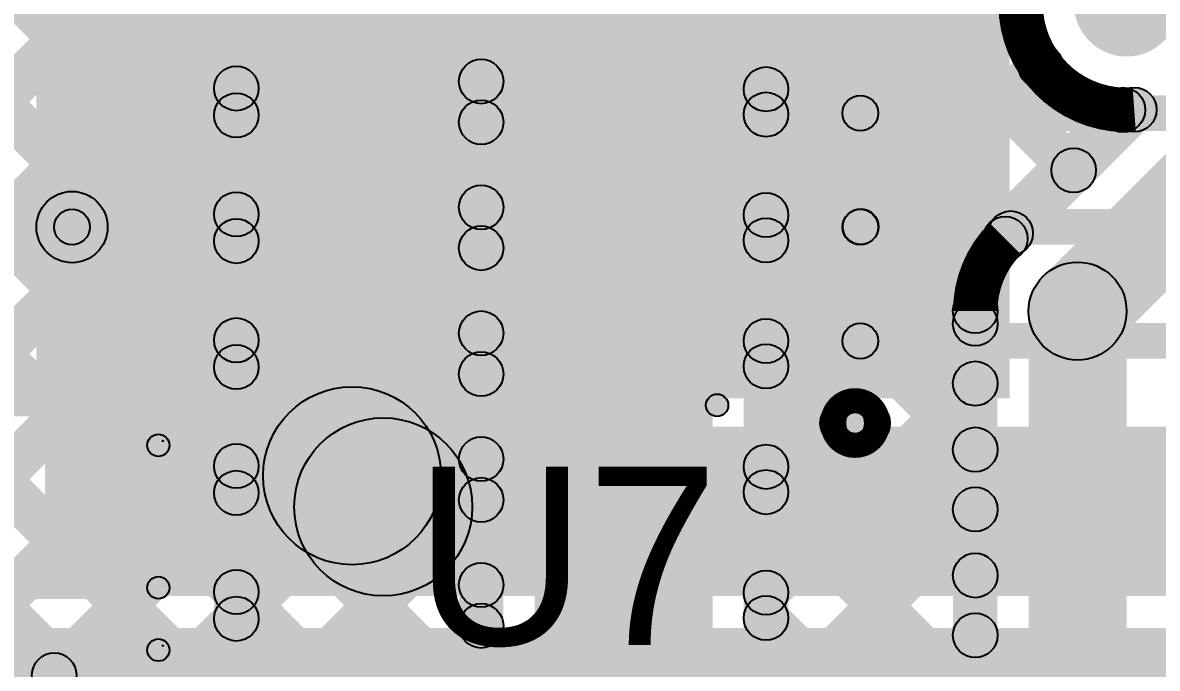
# Model space of a CAD drawing. Header units: millimetres. Extents: x -0.08 to 5.25, y -0.08 to 2.73.
# Drawn here: x 0.8 to 1.0549, y 0.5857 to 0.7308 of the extents above; entities that cross this region are included whole.
import ezdxf

# ---------------------------------------------------------------- set-up
doc = ezdxf.new("R2010")
doc.units = ezdxf.units.MM
doc.header["$MEASUREMENT"] = 0
for name, color, linetype in [('BottomLayer', 5, 'Continuous'), ('TopLayer', 1, 'Continuous'), ('TopOverlay', 2, 'Continuous'), ('TopPaste', 8, 'Continuous'), ('TopSolder', 216, 'Continuous'), ('ViaHoleLayer', 16, 'Continuous')]:
    doc.layers.add(name, color=color, linetype=linetype)

# ---------------------------------------------------------------- blocks, each defined once
blk = doc.blocks.new('16HTSSOP_20')
at = {"layer": 'TopLayer'}
for points in [[(-0.08465, 0.08071), (-0.1437, 0.08071), (-0.1437, 0.09843), (-0.08465, 0.09843)], [(0.06693, -0.09843), (-0.06693, -0.09843), (-0.06693, 0.09843), (0.06693, 0.09843)], [(-0.08465, 0.05512), (-0.1437, 0.05512), (-0.1437, 0.07283), (-0.08465, 0.07283)], [(-0.08465, 0.02953), (-0.1437, 0.02953), (-0.1437, 0.04724), (-0.08465, 0.04724)], [(-0.08465, 0.00394), (-0.1437, 0.00394), (-0.1437, 0.02165), (-0.08465, 0.02165)]]:
    blk.add_hatch(color=1, dxfattribs=at).paths.add_polyline_path(points)
at = {"layer": 'TopOverlay'}
h = blk.add_hatch(color=2, dxfattribs=at)
edge = h.paths.add_edge_path()
edge.add_arc((-0.11583, 0.108), 0.005, 0, 360)
h = blk.add_hatch(color=2, dxfattribs=at)
edge = h.paths.add_edge_path()
edge.add_arc((-0.11017, 0.108), 0.005, 0, 360)
h = blk.add_hatch(color=2, dxfattribs=at)
edge = h.paths.add_edge_path()
edge.add_arc((-0.082, 0.104), 0.0025, 0, 360)
blk.add_hatch(color=2, dxfattribs=at).paths.add_polyline_path([(0.091, 0.1065), (0.091, 0.1015), (-0.082, 0.1015), (-0.082, 0.1065)])
at = {"layer": 'TopPaste'}
for points in [[(-0.08465, 0.08071), (-0.1437, 0.08071), (-0.1437, 0.09843), (-0.08465, 0.09843)], [(0.06693, -0.09843), (-0.06693, -0.09843), (-0.06693, 0.09843), (0.06693, 0.09843)], [(-0.08465, 0.05512), (-0.1437, 0.05512), (-0.1437, 0.07283), (-0.08465, 0.07283)], [(-0.08465, 0.02953), (-0.1437, 0.02953), (-0.1437, 0.04724), (-0.08465, 0.04724)], [(-0.08465, 0.00394), (-0.1437, 0.00394), (-0.1437, 0.02165), (-0.08465, 0.02165)]]:
    blk.add_hatch(color=8, dxfattribs=at).paths.add_polyline_path(points)
at = {"layer": 'TopSolder'}
for points in [[(-0.08065, 0.07671), (-0.1477, 0.07671), (-0.1477, 0.10243), (-0.08065, 0.10243)], [(0.07093, -0.10243), (-0.07093, -0.10243), (-0.07093, 0.10243), (0.07093, 0.10243)], [(-0.08065, 0.05112), (-0.1477, 0.05112), (-0.1477, 0.07683), (-0.08065, 0.07683)], [(-0.08065, 0.02553), (-0.1477, 0.02553), (-0.1477, 0.05124), (-0.08065, 0.05124)], [(-0.08065, -0.00006), (-0.1477, -0.00006), (-0.1477, 0.02565), (-0.08065, 0.02565)]]:
    blk.add_hatch(color=216, dxfattribs=at).paths.add_polyline_path(points)
at = {"layer": 'TopOverlay', "const_width": 0.01}
blk.add_lwpolyline([(-0.11017, 0.108, 1), (-0.11583, 0.108, 1)], format="xyb", close=True, dxfattribs=at)
at = {"layer": 'TopOverlay'}
for centre, radius in [((-0.11583, 0.108), 0.005), ((-0.11017, 0.108), 0.005), ((-0.082, 0.104), 0.0025)]:
    blk.add_circle(centre, radius, dxfattribs=at)
blk = doc.blocks.new('R__0402_24')
at = {"layer": 'TopLayer'}
for points in [[(-0.0275, -0.0125), (-0.0275, 0.0125), (-0.0095, 0.0125), (-0.0095, -0.0125)], [(0.0095, -0.0125), (0.0095, 0.0125), (0.0275, 0.0125), (0.0275, -0.0125)]]:
    blk.add_hatch(color=1, dxfattribs=at).paths.add_polyline_path(points)
at = {"layer": 'TopOverlay'}
h = blk.add_hatch(color=2, dxfattribs=at)
edge = h.paths.add_edge_path()
edge.add_arc((-0.031, 0.016), 0.0025, 0, 360)
h = blk.add_hatch(color=2, dxfattribs=at)
edge = h.paths.add_edge_path()
edge.add_arc((-0.031, 0.016), 0.0025, 0, 360)
for points in [[(0.031, 0.0185), (0.031, 0.0135), (-0.031, 0.0135), (-0.031, 0.0185)], [(-0.0335, 0.016), (-0.0285, 0.016), (-0.0285, -0.016), (-0.0335, -0.016)], [(0.0285, 0.016), (0.0335, 0.016), (0.0335, -0.016), (0.0285, -0.016)], [(0.031, -0.0135), (0.031, -0.0185), (-0.031, -0.0185), (-0.031, -0.0135)], [(0.032, -0.01694), (0.032, -0.01706), (-0.032, -0.01706), (-0.032, -0.01694)]]:
    blk.add_hatch(color=2, dxfattribs=at).paths.add_polyline_path(points)
h = blk.add_hatch(color=2, dxfattribs=at)
edge = h.paths.add_edge_path()
edge.add_arc((0.031, 0.016), 0.0025, 0, 360)
h = blk.add_hatch(color=2, dxfattribs=at)
edge = h.paths.add_edge_path()
edge.add_arc((0.031, 0.016), 0.0025, 0, 360)
h = blk.add_hatch(color=2, dxfattribs=at)
edge = h.paths.add_edge_path()
edge.add_arc((-0.031, -0.016), 0.0025, 0, 360)
h = blk.add_hatch(color=2, dxfattribs=at)
edge = h.paths.add_edge_path()
edge.add_arc((-0.031, -0.016), 0.0025, 0, 360)
h = blk.add_hatch(color=2, dxfattribs=at)
edge = h.paths.add_edge_path()
edge.add_arc((0.031, -0.016), 0.0025, 0, 360)
h = blk.add_hatch(color=2, dxfattribs=at)
edge = h.paths.add_edge_path()
edge.add_arc((0.031, -0.016), 0.0025, 0, 360)
h = blk.add_hatch(color=2, dxfattribs=at)
edge = h.paths.add_edge_path()
edge.add_arc((-0.032, -0.017), 0.0000635, 0, 360)
h = blk.add_hatch(color=2, dxfattribs=at)
edge = h.paths.add_edge_path()
edge.add_arc((0.032, -0.017), 0.0000635, 0, 360)
at = {"layer": 'TopPaste'}
for points in [[(-0.0275, -0.0125), (-0.0275, 0.0125), (-0.0095, 0.0125), (-0.0095, -0.0125)], [(0.0095, -0.0125), (0.0095, 0.0125), (0.0275, 0.0125), (0.0275, -0.0125)]]:
    blk.add_hatch(color=8, dxfattribs=at).paths.add_polyline_path(points)
at = {"layer": 'TopSolder'}
for points in [[(-0.0315, -0.0165), (-0.0315, 0.0165), (-0.0055, 0.0165), (-0.0055, -0.0165)], [(0.0055, -0.0165), (0.0055, 0.0165), (0.0315, 0.0165), (0.0315, -0.0165)]]:
    blk.add_hatch(color=216, dxfattribs=at).paths.add_polyline_path(points)
at = {"layer": 'TopOverlay'}
for centre, radius in [((-0.031, 0.016), 0.0025), ((-0.031, 0.016), 0.0025), ((0.031, 0.016), 0.0025), ((0.031, 0.016), 0.0025), ((-0.031, -0.016), 0.0025), ((-0.031, -0.016), 0.0025), ((0.031, -0.016), 0.0025), ((0.031, -0.016), 0.0025), ((-0.032, -0.017), 0.0000635), ((0.032, -0.017), 0.0000635)]:
    blk.add_circle(centre, radius, dxfattribs=at)
blk = doc.blocks.new('R__0402_25')
at = {"layer": 'TopLayer'}
for points in [[(-0.0275, -0.0125), (-0.0275, 0.0125), (-0.0095, 0.0125), (-0.0095, -0.0125)], [(0.0095, -0.0125), (0.0095, 0.0125), (0.0275, 0.0125), (0.0275, -0.0125)]]:
    blk.add_hatch(color=1, dxfattribs=at).paths.add_polyline_path(points)
at = {"layer": 'TopOverlay'}
h = blk.add_hatch(color=2, dxfattribs=at)
edge = h.paths.add_edge_path()
edge.add_arc((-0.031, 0.016), 0.0025, 0, 360)
h = blk.add_hatch(color=2, dxfattribs=at)
edge = h.paths.add_edge_path()
edge.add_arc((-0.031, 0.016), 0.0025, 0, 360)
for points in [[(0.031, 0.0185), (0.031, 0.0135), (-0.031, 0.0135), (-0.031, 0.0185)], [(-0.0335, 0.016), (-0.0285, 0.016), (-0.0285, -0.016), (-0.0335, -0.016)], [(0.0285, 0.016), (0.0335, 0.016), (0.0335, -0.016), (0.0285, -0.016)], [(0.031, -0.0135), (0.031, -0.0185), (-0.031, -0.0185), (-0.031, -0.0135)], [(0.032, -0.01694), (0.032, -0.01706), (-0.032, -0.01706), (-0.032, -0.01694)]]:
    blk.add_hatch(color=2, dxfattribs=at).paths.add_polyline_path(points)
h = blk.add_hatch(color=2, dxfattribs=at)
edge = h.paths.add_edge_path()
edge.add_arc((0.031, 0.016), 0.0025, 0, 360)
h = blk.add_hatch(color=2, dxfattribs=at)
edge = h.paths.add_edge_path()
edge.add_arc((0.031, 0.016), 0.0025, 0, 360)
h = blk.add_hatch(color=2, dxfattribs=at)
edge = h.paths.add_edge_path()
edge.add_arc((-0.031, -0.016), 0.0025, 0, 360)
h = blk.add_hatch(color=2, dxfattribs=at)
edge = h.paths.add_edge_path()
edge.add_arc((-0.031, -0.016), 0.0025, 0, 360)
h = blk.add_hatch(color=2, dxfattribs=at)
edge = h.paths.add_edge_path()
edge.add_arc((0.031, -0.016), 0.0025, 0, 360)
h = blk.add_hatch(color=2, dxfattribs=at)
edge = h.paths.add_edge_path()
edge.add_arc((0.031, -0.016), 0.0025, 0, 360)
h = blk.add_hatch(color=2, dxfattribs=at)
edge = h.paths.add_edge_path()
edge.add_arc((-0.032, -0.017), 0.0000635, 0, 360)
h = blk.add_hatch(color=2, dxfattribs=at)
edge = h.paths.add_edge_path()
edge.add_arc((0.032, -0.017), 0.0000635, 0, 360)
at = {"layer": 'TopPaste'}
for points in [[(-0.0275, -0.0125), (-0.0275, 0.0125), (-0.0095, 0.0125), (-0.0095, -0.0125)], [(0.0095, -0.0125), (0.0095, 0.0125), (0.0275, 0.0125), (0.0275, -0.0125)]]:
    blk.add_hatch(color=8, dxfattribs=at).paths.add_polyline_path(points)
at = {"layer": 'TopSolder'}
for points in [[(-0.0315, -0.0165), (-0.0315, 0.0165), (-0.0055, 0.0165), (-0.0055, -0.0165)], [(0.0055, -0.0165), (0.0055, 0.0165), (0.0315, 0.0165), (0.0315, -0.0165)]]:
    blk.add_hatch(color=216, dxfattribs=at).paths.add_polyline_path(points)
at = {"layer": 'TopOverlay'}
for centre, radius in [((-0.031, 0.016), 0.0025), ((-0.031, 0.016), 0.0025), ((0.031, 0.016), 0.0025), ((0.031, 0.016), 0.0025), ((-0.031, -0.016), 0.0025), ((-0.031, -0.016), 0.0025), ((0.031, -0.016), 0.0025), ((0.031, -0.016), 0.0025), ((-0.032, -0.017), 0.0000635), ((0.032, -0.017), 0.0000635)]:
    blk.add_circle(centre, radius, dxfattribs=at)

msp = doc.modelspace()

# ---------------------------------------------------------------- hatches: boundary and pattern name
at = {"layer": 'BottomLayer'}
for points in [[(0.853, 0.54327), (0.843, 0.54327), (0.843, 1.35575), (0.853, 1.35575)], [(0.908, 0.56257), (0.898, 0.56257), (0.898, 1.22147), (0.908, 1.22147)], [(0.908, 0.56257), (0.898, 0.56257), (0.898, 1.22147), (0.908, 1.22147)], [(0.955, 0.56257), (0.915, 0.56257), (0.915, 1.22147), (0.955, 1.22147)], [(0.972, 0.56257), (0.962, 0.56257), (0.962, 1.19435), (0.972, 1.19435)], [(0.972, 0.56257), (0.962, 0.56257), (0.962, 1.19435), (0.972, 1.19435)], [(0.67146, 0.94206), (0.67854, 0.94913), (0.90654, 0.72113), (0.89946, 0.71406)], [(0.67146, 0.91377), (0.67854, 0.92084), (0.90654, 0.69284), (0.89946, 0.68577)], [(0.67146, 0.88549), (0.67854, 0.89256), (0.90654, 0.66456), (0.89946, 0.65749)], [(0.67146, 0.8572), (0.67854, 0.86427), (0.90654, 0.63627), (0.89946, 0.6292)], [(0.67146, 0.82892), (0.67854, 0.83599), (0.90654, 0.60799), (0.89946, 0.60092)], [(0.73989, 0.65138), (0.73282, 0.65845), (0.89946, 0.82509), (0.90654, 0.81802)], [(0.67146, 0.80063), (0.67854, 0.80771), (0.90654, 0.57971), (0.89946, 0.57263)], [(0.75403, 0.63723), (0.74696, 0.64431), (0.89946, 0.79681), (0.90654, 0.78974)], [(0.97054, 0.71232), (0.96346, 0.71939), (1.03194, 0.78786), (1.03901, 0.78079)], [(0.97054, 0.71232), (0.96346, 0.71939), (1.03194, 0.78786), (1.03901, 0.78079)], [(0.67146, 0.77235), (0.67854, 0.77942), (0.97426, 0.4837), (0.96718, 0.47663)], [(0.84446, 0.76906), (0.85154, 0.77613), (0.90654, 0.72113), (0.89946, 0.71406)], [(0.96346, 0.76319), (0.97054, 0.77026), (1.03964, 0.70116), (1.03257, 0.69409)], [(0.96346, 0.76319), (0.97054, 0.77026), (1.03964, 0.70116), (1.03256, 0.69409)], [(0.76817, 0.62309), (0.7611, 0.63016), (0.89946, 0.76853), (0.90654, 0.76145)], [(0.85154, 0.70645), (0.84446, 0.71353), (0.89946, 0.76853), (0.90654, 0.76145)], [(1.04478, 0.65822), (1.02922, 0.67378), (1.11041, 0.75497), (1.12597, 0.73941)], [(0.97054, 0.68403), (0.96346, 0.6911), (1.02635, 0.75399), (1.03342, 0.74692)], [(0.97054, 0.68403), (0.96346, 0.6911), (1.02635, 0.75399), (1.03342, 0.74692)], [(0.67146, 0.74407), (0.67854, 0.75114), (0.94597, 0.4837), (0.9389, 0.47663)], [(0.84446, 0.74077), (0.85154, 0.74784), (0.90654, 0.69284), (0.89946, 0.68577)], [(0.96346, 0.73491), (0.97054, 0.74198), (1.02549, 0.68702), (1.01842, 0.67995)], [(0.96346, 0.73491), (0.97054, 0.74198), (1.02549, 0.68702), (1.01842, 0.67995)], [(0.78232, 0.60895), (0.77525, 0.61602), (0.89946, 0.74024), (0.90654, 0.73317)], [(0.85154, 0.67817), (0.84446, 0.68524), (0.89946, 0.74024), (0.90654, 0.73317)], [(0.97054, 0.65575), (0.96346, 0.66282), (1.02519, 0.72455), (1.03227, 0.71748)], [(0.97054, 0.65575), (0.96346, 0.66282), (1.02519, 0.72455), (1.03226, 0.71748)], [(0.67146, 0.71578), (0.67854, 0.72285), (0.91769, 0.4837), (0.91062, 0.47663)], [(0.67146, 0.71273), (0.67854, 0.7198), (0.91464, 0.4837), (0.90757, 0.47663)], [(0.84446, 0.71249), (0.85154, 0.71956), (0.90654, 0.66456), (0.89946, 0.65749)], [(0.97054, 0.62746), (0.96346, 0.63454), (1.04367, 0.71474), (1.05074, 0.70767)], [(0.97054, 0.62746), (0.96346, 0.63454), (1.04367, 0.71474), (1.05074, 0.70767)], [(1.02427, 0.67873), (1.0172, 0.6858), (1.04619, 0.71479), (1.05326, 0.70772)], [(1.02427, 0.67873), (1.0172, 0.6858), (1.04619, 0.71479), (1.05326, 0.70772)], [(0.79646, 0.59481), (0.78939, 0.60188), (0.89946, 0.71196), (0.90654, 0.70489)], [(0.85154, 0.64989), (0.84446, 0.65696), (0.89946, 0.71196), (0.90654, 0.70489)], [(0.96346, 0.70662), (0.97054, 0.7137), (1.01754, 0.6667), (1.01046, 0.65962)], [(0.96346, 0.70662), (0.97054, 0.71369), (1.01754, 0.66669), (1.01046, 0.65962)], [(0.84446, 0.6842), (0.85154, 0.69127), (0.90654, 0.63627), (0.89946, 0.6292)], [(0.8106, 0.58067), (0.80353, 0.58774), (0.89946, 0.68367), (0.90654, 0.6766)], [(0.85154, 0.6216), (0.84446, 0.62867), (0.89946, 0.68367), (0.90654, 0.6766)], [(0.96346, 0.67834), (0.97054, 0.68541), (1.01754, 0.63841), (1.01046, 0.63134)], [(0.96346, 0.67834), (0.97054, 0.68541), (1.01754, 0.63841), (1.01046, 0.63134)], [(1.019, 0.56873), (1.009, 0.56873), (1.009, 0.666), (1.019, 0.666)], [(1.019, 0.56873), (1.009, 0.56873), (1.009, 0.666), (1.019, 0.666)], [(1.048, 0.56257), (1.026, 0.56257), (1.026, 0.666), (1.048, 0.666)], [(0.84446, 0.65592), (0.85154, 0.66299), (0.90654, 0.60799), (0.89946, 0.60092)], [(0.82474, 0.56652), (0.81767, 0.5736), (0.89946, 0.65539), (0.90654, 0.64832)], [(0.85154, 0.59332), (0.84446, 0.60039), (0.89946, 0.65539), (0.90654, 0.64832)], [(0.96346, 0.65006), (0.97054, 0.65713), (1.01754, 0.61013), (1.01046, 0.60306)], [(0.96346, 0.65006), (0.97054, 0.65713), (1.01754, 0.61013), (1.01046, 0.60306)], [(0.97054, 0.59918), (0.96346, 0.60625), (1.01046, 0.65325), (1.01754, 0.64618)], [(0.97054, 0.59918), (0.96346, 0.60625), (1.01046, 0.65325), (1.01754, 0.64618)], [(0.84446, 0.62763), (0.85154, 0.6347), (0.90654, 0.5797), (0.89946, 0.57263)], [(0.83889, 0.55238), (0.83181, 0.55945), (0.89946, 0.6271), (0.90654, 0.62003)], [(0.85154, 0.56503), (0.84446, 0.5721), (0.89946, 0.6271), (0.90654, 0.62003)], [(0.96346, 0.62177), (0.97054, 0.62884), (1.01754, 0.58184), (1.01046, 0.57477)], [(0.96346, 0.62177), (0.97054, 0.62884), (1.01754, 0.58184), (1.01046, 0.57477)], [(0.97054, 0.5709), (0.96346, 0.57797), (1.01046, 0.62497), (1.01754, 0.6179)], [(0.97054, 0.5709), (0.96346, 0.57797), (1.01046, 0.62497), (1.01754, 0.6179)], [(0.84446, 0.59935), (0.85154, 0.60642), (0.97426, 0.4837), (0.96718, 0.47663)], [(0.96346, 0.59349), (0.97054, 0.60056), (1.08739, 0.4837), (1.08032, 0.47663)], [(0.96346, 0.59349), (0.97054, 0.60056), (1.08739, 0.4837), (1.08032, 0.47663)], [(0.85303, 0.53824), (0.84596, 0.54531), (0.89946, 0.59882), (0.90654, 0.59175)], [(0.85303, 0.53824), (0.84596, 0.54531), (0.89946, 0.59882), (0.90654, 0.59175)], [(0.9096, 0.48167), (0.90252, 0.48874), (1.01046, 0.59668), (1.01754, 0.58961)], [(0.9096, 0.48167), (0.90252, 0.48874), (1.01046, 0.59668), (1.01754, 0.58961)]]:
    msp.add_hatch(color=5, dxfattribs=at).paths.add_polyline_path(points)
h = msp.add_hatch(color=5, dxfattribs=at)
edge = h.paths.add_edge_path()
edge.add_arc((1.048, 0.735), 0.01181, 0, 360)
h = msp.add_hatch(color=5, dxfattribs=at)
edge = h.paths.add_edge_path()
edge.add_arc((1.02873, 0.72101), 0.005, 0, 360)
h = msp.add_hatch(color=5, dxfattribs=at)
edge = h.paths.add_edge_path()
edge.add_arc((1.02873, 0.72101), 0.005, 0, 360)
h = msp.add_hatch(color=5, dxfattribs=at)
edge = h.paths.add_edge_path()
edge.add_arc((0.903, 0.71759), 0.005, 0, 360)
h = msp.add_hatch(color=5, dxfattribs=at)
edge = h.paths.add_edge_path()
edge.add_arc((0.903, 0.71759), 0.005, 0, 360)
h = msp.add_hatch(color=5, dxfattribs=at)
edge = h.paths.add_edge_path()
edge.add_arc((0.848, 0.71602), 0.005, 0, 360)
h = msp.add_hatch(color=5, dxfattribs=at)
edge = h.paths.add_edge_path()
edge.add_arc((0.967, 0.71585), 0.005, 0, 360)
h = msp.add_hatch(color=5, dxfattribs=at)
edge = h.paths.add_edge_path()
edge.add_arc((0.967, 0.71585), 0.005, 0, 360)
h = msp.add_hatch(color=5, dxfattribs=at)
edge = h.paths.add_edge_path()
edge.add_arc((0.848, 0.70999), 0.005, 0, 360)
h = msp.add_hatch(color=5, dxfattribs=at)
edge = h.paths.add_edge_path()
edge.add_arc((0.967, 0.71016), 0.005, 0, 360)
h = msp.add_hatch(color=5, dxfattribs=at)
edge = h.paths.add_edge_path()
edge.add_arc((0.967, 0.71016), 0.005, 0, 360)
h = msp.add_hatch(color=5, dxfattribs=at)
edge = h.paths.add_edge_path()
edge.add_arc((1.0472, 0.7112), 0.005, 0, 360)
h = msp.add_hatch(color=5, dxfattribs=at)
edge = h.paths.add_edge_path()
edge.add_arc((1.0472, 0.7112), 0.005, 0, 360)
h = msp.add_hatch(color=5, dxfattribs=at)
edge = h.paths.add_edge_path()
edge.add_arc((1.04972, 0.71125), 0.005, 0, 360)
h = msp.add_hatch(color=5, dxfattribs=at)
edge = h.paths.add_edge_path()
edge.add_arc((1.04972, 0.71125), 0.005, 0, 360)
h = msp.add_hatch(color=5, dxfattribs=at)
edge = h.paths.add_edge_path()
edge.add_arc((1.04972, 0.71125), 0.005, 0, 360)
h = msp.add_hatch(color=5, dxfattribs=at)
edge = h.paths.add_edge_path()
edge.add_arc((1.04972, 0.71125), 0.005, 0, 360)
h = msp.add_hatch(color=5, dxfattribs=at)
edge = h.paths.add_edge_path()
edge.add_arc((0.903, 0.70842), 0.005, 0, 360)
h = msp.add_hatch(color=5, dxfattribs=at)
edge = h.paths.add_edge_path()
edge.add_arc((0.903, 0.70842), 0.005, 0, 360)
h = msp.add_hatch(color=5, dxfattribs=at)
edge = h.paths.add_edge_path()
edge.add_arc((1.0361, 0.69763), 0.005, 0, 360)
h = msp.add_hatch(color=5, dxfattribs=at)
edge = h.paths.add_edge_path()
edge.add_arc((1.0361, 0.69763), 0.005, 0, 360)
h = msp.add_hatch(color=5, dxfattribs=at)
edge = h.paths.add_edge_path()
edge.add_arc((0.903, 0.68931), 0.005, 0, 360)
h = msp.add_hatch(color=5, dxfattribs=at)
edge = h.paths.add_edge_path()
edge.add_arc((0.903, 0.68931), 0.005, 0, 360)
h = msp.add_hatch(color=5, dxfattribs=at)
edge = h.paths.add_edge_path()
edge.add_arc((0.848, 0.68774), 0.005, 0, 360)
h = msp.add_hatch(color=5, dxfattribs=at)
edge = h.paths.add_edge_path()
edge.add_arc((0.967, 0.68757), 0.005, 0, 360)
h = msp.add_hatch(color=5, dxfattribs=at)
edge = h.paths.add_edge_path()
edge.add_arc((0.967, 0.68757), 0.005, 0, 360)
h = msp.add_hatch(color=5, dxfattribs=at)
edge = h.paths.add_edge_path()
edge.add_arc((1.02196, 0.68349), 0.005, 0, 360)
h = msp.add_hatch(color=5, dxfattribs=at)
edge = h.paths.add_edge_path()
edge.add_arc((1.02196, 0.68349), 0.005, 0, 360)
h = msp.add_hatch(color=5, dxfattribs=at)
edge = h.paths.add_edge_path()
edge.add_arc((0.848, 0.68171), 0.005, 0, 360)
h = msp.add_hatch(color=5, dxfattribs=at)
edge = h.paths.add_edge_path()
edge.add_arc((0.967, 0.68188), 0.005, 0, 360)
h = msp.add_hatch(color=5, dxfattribs=at)
edge = h.paths.add_edge_path()
edge.add_arc((0.967, 0.68188), 0.005, 0, 360)
h = msp.add_hatch(color=5, dxfattribs=at)
edge = h.paths.add_edge_path()
edge.add_arc((1.02074, 0.68226), 0.005, 0, 360)
h = msp.add_hatch(color=5, dxfattribs=at)
edge = h.paths.add_edge_path()
edge.add_arc((1.02074, 0.68226), 0.005, 0, 360)
h = msp.add_hatch(color=5, dxfattribs=at)
edge = h.paths.add_edge_path()
edge.add_arc((1.02074, 0.68226), 0.005, 0, 360)
h = msp.add_hatch(color=5, dxfattribs=at)
edge = h.paths.add_edge_path()
edge.add_arc((1.02074, 0.68226), 0.005, 0, 360)
h = msp.add_hatch(color=5, dxfattribs=at)
edge = h.paths.add_edge_path()
edge.add_arc((1.02074, 0.68226), 0.005, 0, 360)
h = msp.add_hatch(color=5, dxfattribs=at)
edge = h.paths.add_edge_path()
edge.add_arc((1.02074, 0.68226), 0.005, 0, 360)
h = msp.add_hatch(color=5, dxfattribs=at)
edge = h.paths.add_edge_path()
edge.add_arc((0.903, 0.68014), 0.005, 0, 360)
h = msp.add_hatch(color=5, dxfattribs=at)
edge = h.paths.add_edge_path()
edge.add_arc((0.903, 0.68014), 0.005, 0, 360)
h = msp.add_hatch(color=5, dxfattribs=at)
edge = h.paths.add_edge_path()
edge.add_arc((1.037, 0.666), 0.011, 0, 360)
h = msp.add_hatch(color=5, dxfattribs=at)
edge = h.paths.add_edge_path()
edge.add_arc((1.037, 0.666), 0.011, 0, 360)
h = msp.add_hatch(color=5, dxfattribs=at)
edge = h.paths.add_edge_path()
edge.add_arc((1.014, 0.666), 0.005, 0, 360)
h = msp.add_hatch(color=5, dxfattribs=at)
edge = h.paths.add_edge_path()
edge.add_arc((1.014, 0.666), 0.005, 0, 360)
h = msp.add_hatch(color=5, dxfattribs=at)
edge = h.paths.add_edge_path()
edge.add_arc((1.014, 0.666), 0.005, 0, 360)
h = msp.add_hatch(color=5, dxfattribs=at)
edge = h.paths.add_edge_path()
edge.add_arc((1.014, 0.666), 0.005, 0, 360)
h = msp.add_hatch(color=5, dxfattribs=at)
edge = h.paths.add_edge_path()
edge.add_arc((1.014, 0.666), 0.005, 0, 360)
h = msp.add_hatch(color=5, dxfattribs=at)
edge = h.paths.add_edge_path()
edge.add_arc((1.014, 0.666), 0.005, 0, 360)
h = msp.add_hatch(color=5, dxfattribs=at)
edge = h.paths.add_edge_path()
edge.add_arc((1.014, 0.66316), 0.005, 0, 360)
h = msp.add_hatch(color=5, dxfattribs=at)
edge = h.paths.add_edge_path()
edge.add_arc((1.014, 0.66316), 0.005, 0, 360)
h = msp.add_hatch(color=5, dxfattribs=at)
edge = h.paths.add_edge_path()
edge.add_arc((0.903, 0.66102), 0.005, 0, 360)
h = msp.add_hatch(color=5, dxfattribs=at)
edge = h.paths.add_edge_path()
edge.add_arc((0.903, 0.66102), 0.005, 0, 360)
h = msp.add_hatch(color=5, dxfattribs=at)
edge = h.paths.add_edge_path()
edge.add_arc((0.848, 0.65945), 0.005, 0, 360)
h = msp.add_hatch(color=5, dxfattribs=at)
edge = h.paths.add_edge_path()
edge.add_arc((0.967, 0.65928), 0.005, 0, 360)
h = msp.add_hatch(color=5, dxfattribs=at)
edge = h.paths.add_edge_path()
edge.add_arc((0.967, 0.65928), 0.005, 0, 360)
h = msp.add_hatch(color=5, dxfattribs=at)
edge = h.paths.add_edge_path()
edge.add_arc((0.848, 0.65342), 0.005, 0, 360)
h = msp.add_hatch(color=5, dxfattribs=at)
edge = h.paths.add_edge_path()
edge.add_arc((0.967, 0.65359), 0.005, 0, 360)
h = msp.add_hatch(color=5, dxfattribs=at)
edge = h.paths.add_edge_path()
edge.add_arc((0.967, 0.65359), 0.005, 0, 360)
h = msp.add_hatch(color=5, dxfattribs=at)
edge = h.paths.add_edge_path()
edge.add_arc((0.903, 0.65185), 0.005, 0, 360)
h = msp.add_hatch(color=5, dxfattribs=at)
edge = h.paths.add_edge_path()
edge.add_arc((0.903, 0.65185), 0.005, 0, 360)
h = msp.add_hatch(color=5, dxfattribs=at)
edge = h.paths.add_edge_path()
edge.add_arc((1.014, 0.64972), 0.005, 0, 360)
h = msp.add_hatch(color=5, dxfattribs=at)
edge = h.paths.add_edge_path()
edge.add_arc((1.014, 0.64972), 0.005, 0, 360)
h = msp.add_hatch(color=5, dxfattribs=at)
edge = h.paths.add_edge_path()
edge.add_arc((1.014, 0.63488), 0.005, 0, 360)
h = msp.add_hatch(color=5, dxfattribs=at)
edge = h.paths.add_edge_path()
edge.add_arc((1.014, 0.63488), 0.005, 0, 360)
h = msp.add_hatch(color=5, dxfattribs=at)
edge = h.paths.add_edge_path()
edge.add_arc((0.903, 0.63274), 0.005, 0, 360)
h = msp.add_hatch(color=5, dxfattribs=at)
edge = h.paths.add_edge_path()
edge.add_arc((0.903, 0.63274), 0.005, 0, 360)
h = msp.add_hatch(color=5, dxfattribs=at)
edge = h.paths.add_edge_path()
edge.add_arc((0.848, 0.63117), 0.005, 0, 360)
h = msp.add_hatch(color=5, dxfattribs=at)
edge = h.paths.add_edge_path()
edge.add_arc((0.967, 0.631), 0.005, 0, 360)
h = msp.add_hatch(color=5, dxfattribs=at)
edge = h.paths.add_edge_path()
edge.add_arc((0.967, 0.631), 0.005, 0, 360)
h = msp.add_hatch(color=5, dxfattribs=at)
edge = h.paths.add_edge_path()
edge.add_arc((0.848, 0.62514), 0.005, 0, 360)
h = msp.add_hatch(color=5, dxfattribs=at)
edge = h.paths.add_edge_path()
edge.add_arc((0.967, 0.62531), 0.005, 0, 360)
h = msp.add_hatch(color=5, dxfattribs=at)
edge = h.paths.add_edge_path()
edge.add_arc((0.967, 0.62531), 0.005, 0, 360)
h = msp.add_hatch(color=5, dxfattribs=at)
edge = h.paths.add_edge_path()
edge.add_arc((0.903, 0.62357), 0.005, 0, 360)
h = msp.add_hatch(color=5, dxfattribs=at)
edge = h.paths.add_edge_path()
edge.add_arc((0.903, 0.62357), 0.005, 0, 360)
h = msp.add_hatch(color=5, dxfattribs=at)
edge = h.paths.add_edge_path()
edge.add_arc((1.014, 0.62143), 0.005, 0, 360)
h = msp.add_hatch(color=5, dxfattribs=at)
edge = h.paths.add_edge_path()
edge.add_arc((1.014, 0.62143), 0.005, 0, 360)
h = msp.add_hatch(color=5, dxfattribs=at)
edge = h.paths.add_edge_path()
edge.add_arc((0.903, 0.60445), 0.005, 0, 360)
h = msp.add_hatch(color=5, dxfattribs=at)
edge = h.paths.add_edge_path()
edge.add_arc((0.903, 0.60445), 0.005, 0, 360)
h = msp.add_hatch(color=5, dxfattribs=at)
edge = h.paths.add_edge_path()
edge.add_arc((1.014, 0.60659), 0.005, 0, 360)
h = msp.add_hatch(color=5, dxfattribs=at)
edge = h.paths.add_edge_path()
edge.add_arc((1.014, 0.60659), 0.005, 0, 360)
h = msp.add_hatch(color=5, dxfattribs=at)
edge = h.paths.add_edge_path()
edge.add_arc((0.848, 0.60289), 0.005, 0, 360)
h = msp.add_hatch(color=5, dxfattribs=at)
edge = h.paths.add_edge_path()
edge.add_arc((0.967, 0.60272), 0.005, 0, 360)
h = msp.add_hatch(color=5, dxfattribs=at)
edge = h.paths.add_edge_path()
edge.add_arc((0.967, 0.60272), 0.005, 0, 360)
h = msp.add_hatch(color=5, dxfattribs=at)
edge = h.paths.add_edge_path()
edge.add_arc((0.848, 0.59685), 0.005, 0, 360)
h = msp.add_hatch(color=5, dxfattribs=at)
edge = h.paths.add_edge_path()
edge.add_arc((0.967, 0.59702), 0.005, 0, 360)
h = msp.add_hatch(color=5, dxfattribs=at)
edge = h.paths.add_edge_path()
edge.add_arc((0.967, 0.59702), 0.005, 0, 360)
h = msp.add_hatch(color=5, dxfattribs=at)
edge = h.paths.add_edge_path()
edge.add_arc((0.903, 0.59528), 0.005, 0, 360)
h = msp.add_hatch(color=5, dxfattribs=at)
edge = h.paths.add_edge_path()
edge.add_arc((0.903, 0.59528), 0.005, 0, 360)
h = msp.add_hatch(color=5, dxfattribs=at)
edge = h.paths.add_edge_path()
edge.add_arc((1.014, 0.59315), 0.005, 0, 360)
h = msp.add_hatch(color=5, dxfattribs=at)
edge = h.paths.add_edge_path()
edge.add_arc((1.014, 0.59315), 0.005, 0, 360)
h = msp.add_hatch(color=5, dxfattribs=at)
edge = h.paths.add_edge_path()
edge.add_arc((0.80707, 0.5842), 0.005, 0, 360)
at = {"layer": 'TopLayer'}
for points in [[(0.81391, 0.68204), (0.80825, 0.6877), (0.87118, 0.75063), (0.87684, 0.74497)], [(0.98819, 0.70646), (0.98819, 0.71446), (1.09254, 0.71446), (1.09254, 0.70646)], [(0.75984, 0.67687), (0.75984, 0.69287), (0.81108, 0.69287), (0.81108, 0.67687)], [(0.98827, 0.68095), (0.98827, 0.68895), (1.09531, 0.68895), (1.09531, 0.68095)], [(0.99101, 0.68204), (0.98536, 0.6877), (0.98544, 0.68778), (0.9911, 0.68212)], [(0.98819, 0.65528), (0.98819, 0.66328), (1.06, 0.66328), (1.06, 0.65528)], [(0.807, 0.602), (0.941, 0.602), (0.941, 0.656), (0.807, 0.656)], [(0.85986, 0.61486), (0.88814, 0.64314), (0.89514, 0.63614), (0.86686, 0.60786)], [(0.914, 0.602), (1.326, 0.602), (1.326, 0.64), (0.914, 0.64)], [(1.208, 0.59482), (0.79784, 0.59482), (0.79784, 0.092), (1.208, 0.092)]]:
    msp.add_hatch(color=1, dxfattribs=at).paths.add_polyline_path(points)
h = msp.add_hatch(color=1, dxfattribs=at)
edge = h.paths.add_edge_path()
edge.add_arc((1.048, 0.735), 0.01181, 0, 360)
h = msp.add_hatch(color=1, dxfattribs=at)
edge = h.paths.add_edge_path()
edge.add_arc((0.98819, 0.71046), 0.004, 0, 360)
h = msp.add_hatch(color=1, dxfattribs=at)
edge = h.paths.add_edge_path()
edge.add_arc((0.81108, 0.68487), 0.008, 0, 360)
h = msp.add_hatch(color=1, dxfattribs=at)
edge = h.paths.add_edge_path()
edge.add_arc((0.81108, 0.68487), 0.004, 0, 360)
h = msp.add_hatch(color=1, dxfattribs=at)
edge = h.paths.add_edge_path()
edge.add_arc((0.98819, 0.68487), 0.004, 0, 360)
h = msp.add_hatch(color=1, dxfattribs=at)
edge = h.paths.add_edge_path()
edge.add_arc((0.98827, 0.68495), 0.004, 0, 360)
h = msp.add_hatch(color=1, dxfattribs=at)
edge = h.paths.add_edge_path()
edge.add_arc((0.98827, 0.68495), 0.004, 0, 360)
h = msp.add_hatch(color=1, dxfattribs=at)
edge = h.paths.add_edge_path()
edge.add_arc((0.98819, 0.65928), 0.004, 0, 360)
h = msp.add_hatch(color=1, dxfattribs=at)
edge = h.paths.add_edge_path()
edge.add_arc((0.874, 0.629), 0.02, 0, 360)
h = msp.add_hatch(color=1, dxfattribs=at)
edge = h.paths.add_edge_path()
edge.add_arc((0.881, 0.622), 0.02, 0, 360)
at = {"layer": 'ViaHoleLayer'}
h = msp.add_hatch(color=16, dxfattribs=at)
edge = h.paths.add_edge_path()
edge.add_arc((1.048, 0.735), 0.00591, 0, 360)

# ---------------------------------------------------------------- linework, layer by layer
at = {"layer": 'BottomLayer', "const_width": 0.01}
for points in [[(1.04972, 0.71125, -1.062427), (1.04916, 0.75878)], [(1.04972, 0.71125, -1.062427), (1.04916, 0.75878)], [(1.014, 0.666, -0.198912), (1.02074, 0.68226)], [(1.014, 0.666, -0.198912), (1.02074, 0.68226)], [(1.014, 0.666, -0.198912), (1.02074, 0.68226)], [(1.014, 0.666, -0.198912), (1.02074, 0.68226)]]:
    msp.add_lwpolyline(points, format="xyb", dxfattribs=at)
at = {"layer": 'BottomLayer'}
for centre, radius in [((1.02873, 0.72101), 0.005), ((1.02873, 0.72101), 0.005), ((0.903, 0.71759), 0.005), ((0.903, 0.71759), 0.005), ((0.848, 0.71602), 0.005), ((0.967, 0.71585), 0.005), ((0.967, 0.71585), 0.005), ((0.848, 0.70999), 0.005), ((0.967, 0.71016), 0.005), ((0.967, 0.71016), 0.005), ((1.0472, 0.7112), 0.005), ((1.0472, 0.7112), 0.005), ((1.04972, 0.71125), 0.005), ((1.04972, 0.71125), 0.005), ((1.04972, 0.71125), 0.005), ((1.04972, 0.71125), 0.005), ((0.903, 0.70842), 0.005), ((0.903, 0.70842), 0.005), ((1.0361, 0.69763), 0.005), ((1.0361, 0.69763), 0.005), ((0.903, 0.68931), 0.005), ((0.903, 0.68931), 0.005), ((0.848, 0.68774), 0.005), ((0.967, 0.68757), 0.005), ((0.967, 0.68757), 0.005), ((1.02196, 0.68349), 0.005), ((1.02196, 0.68349), 0.005), ((0.848, 0.68171), 0.005), ((0.967, 0.68188), 0.005), ((0.967, 0.68188), 0.005), ((1.02074, 0.68226), 0.005), ((1.02074, 0.68226), 0.005), ((1.02074, 0.68226), 0.005), ((1.02074, 0.68226), 0.005), ((1.02074, 0.68226), 0.005), ((1.02074, 0.68226), 0.005), ((0.903, 0.68014), 0.005), ((0.903, 0.68014), 0.005), ((1.037, 0.666), 0.011), ((1.037, 0.666), 0.011), ((1.014, 0.666), 0.005), ((1.014, 0.666), 0.005), ((1.014, 0.666), 0.005), ((1.014, 0.666), 0.005), ((1.014, 0.666), 0.005), ((1.014, 0.666), 0.005), ((1.014, 0.66316), 0.005), ((1.014, 0.66316), 0.005), ((0.903, 0.66102), 0.005), ((0.903, 0.66102), 0.005), ((0.848, 0.65945), 0.005), ((0.967, 0.65928), 0.005), ((0.967, 0.65928), 0.005), ((0.848, 0.65342), 0.005), ((0.967, 0.65359), 0.005), ((0.967, 0.65359), 0.005), ((0.903, 0.65185), 0.005), ((0.903, 0.65185), 0.005), ((1.014, 0.64972), 0.005), ((1.014, 0.64972), 0.005), ((1.014, 0.63488), 0.005), ((1.014, 0.63488), 0.005), ((0.903, 0.63274), 0.005), ((0.903, 0.63274), 0.005), ((0.848, 0.63117), 0.005), ((0.967, 0.631), 0.005), ((0.967, 0.631), 0.005), ((0.848, 0.62514), 0.005), ((0.967, 0.62531), 0.005), ((0.967, 0.62531), 0.005), ((0.903, 0.62357), 0.005), ((0.903, 0.62357), 0.005), ((1.014, 0.62143), 0.005), ((1.014, 0.62143), 0.005), ((0.903, 0.60445), 0.005), ((0.903, 0.60445), 0.005), ((1.014, 0.60659), 0.005), ((1.014, 0.60659), 0.005), ((0.848, 0.60289), 0.005), ((0.967, 0.60272), 0.005), ((0.967, 0.60272), 0.005), ((0.848, 0.59685), 0.005), ((0.967, 0.59702), 0.005), ((0.967, 0.59702), 0.005), ((0.903, 0.59528), 0.005), ((0.903, 0.59528), 0.005), ((1.014, 0.59315), 0.005), ((1.014, 0.59315), 0.005), ((0.80707, 0.5842), 0.005)]:
    msp.add_circle(centre, radius, dxfattribs=at)
at = {"layer": 'TopLayer'}
for centre, radius in [((0.98819, 0.71046), 0.004), ((0.81108, 0.68487), 0.008), ((0.81108, 0.68487), 0.004), ((0.98819, 0.68487), 0.004), ((0.98827, 0.68495), 0.004), ((0.98827, 0.68495), 0.004), ((0.98819, 0.65928), 0.004), ((0.874, 0.629), 0.02), ((0.881, 0.622), 0.02)]:
    msp.add_circle(centre, radius, dxfattribs=at)

# ---------------------------------------------------------------- block references
at = {"rotation": 180}
for name, p in [('16HTSSOP_20', (0.87401, 0.74884)), ('R__0402_24', (0.79948, 0.61983)), ('R__0402_25', (0.79948, 0.57382))]:
    msp.add_blockref(name, p, dxfattribs=at)

# ---------------------------------------------------------------- texts
at = {"layer": 'TopOverlay'}
msp.add_text('U7', height=0.04, dxfattribs=at).set_placement((0.888, 0.591))

doc.saveas('drawing.dxf')
